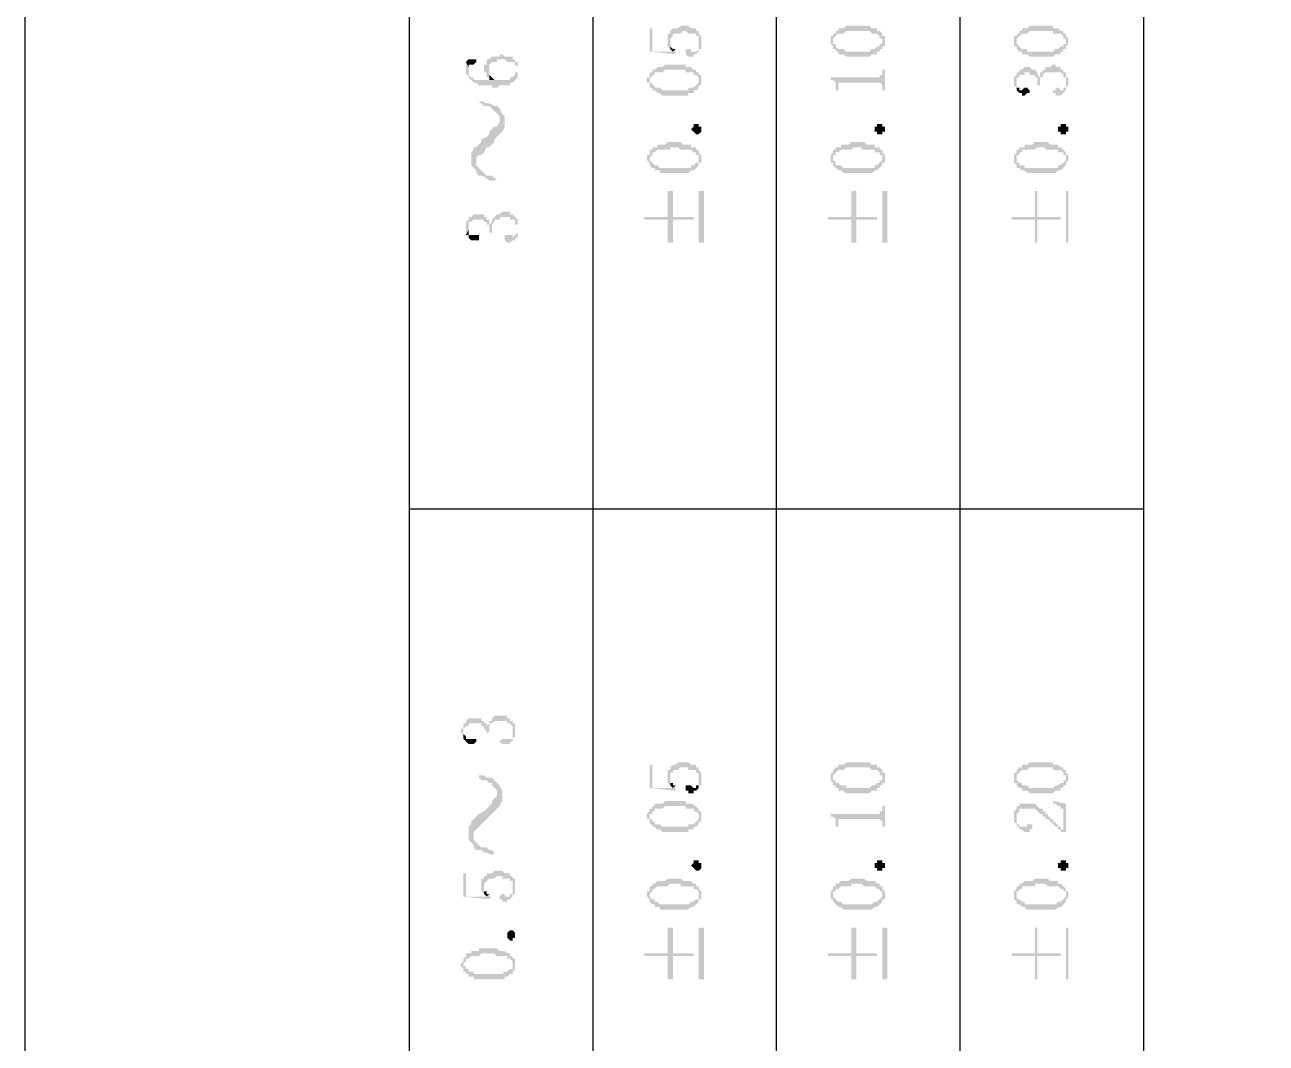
# Model space of a CAD drawing. Header units: millimetres. Extents: x 7018 to 13530, y 4187 to 5692.
# Drawn here: x 9367.76 to 9389.43, y 4995.21 to 5013 of the extents above; entities that cross this region are included whole.
import ezdxf

# ---------------------------------------------------------------- set-up
doc = ezdxf.new("R2010")
doc.units = ezdxf.units.MM

msp = doc.modelspace()

# ---------------------------------------------------------------- hatches: boundary and pattern name
at = {"transparency": 33554559}
for points in [[(9378.667, 5012.937), (9378.667, 5012.53), (9379.118, 5012.485), (9379.118, 5012.53), (9379.118, 5012.576), (9379.073, 5012.53), (9378.712, 5012.53), (9378.712, 5012.937)], [(9378.983, 5012.756), (9378.983, 5012.666), (9378.983, 5012.621), (9378.983, 5012.621), (9379.028, 5012.576), (9379.028, 5012.711), (9379.028, 5012.756), (9379.028, 5012.756), (9379.073, 5012.801), (9379.073, 5012.846), (9379.208, 5012.846), (9379.253, 5012.892), (9379.298, 5012.892), (9379.344, 5012.846), (9379.479, 5012.846), (9379.479, 5012.801), (9379.524, 5012.801), (9379.524, 5012.756), (9379.524, 5012.711), (9379.524, 5012.576), (9379.569, 5012.576), (9379.569, 5012.621), (9379.569, 5012.711), (9379.569, 5012.756), (9379.569, 5012.801), (9379.524, 5012.846), (9379.524, 5012.892), (9379.479, 5012.892), (9379.479, 5012.937), (9379.389, 5012.937), (9379.344, 5012.982), (9379.208, 5012.982), (9379.163, 5012.937), (9379.073, 5012.937), (9379.028, 5012.892), (9379.028, 5012.846), (9378.983, 5012.846), (9378.983, 5012.801)], [(9381.826, 5012.711), (9381.826, 5012.666), (9381.826, 5012.666), (9381.871, 5012.621), (9381.871, 5012.576), (9381.871, 5012.711), (9381.871, 5012.756), (9381.871, 5012.756), (9381.916, 5012.801), (9381.916, 5012.801), (9381.961, 5012.846), (9382.052, 5012.846), (9382.097, 5012.892), (9382.503, 5012.892), (9382.548, 5012.846), (9382.638, 5012.846), (9382.683, 5012.801), (9382.683, 5012.756), (9382.729, 5012.756), (9382.729, 5012.711), (9382.729, 5012.846), (9382.729, 5012.846), (9382.683, 5012.892), (9382.638, 5012.892), (9382.638, 5012.937), (9382.548, 5012.937), (9382.503, 5012.982), (9382.097, 5012.982), (9382.052, 5012.937), (9381.961, 5012.937), (9381.961, 5012.892), (9381.916, 5012.892), (9381.916, 5012.846), (9381.871, 5012.846), (9381.871, 5012.801), (9381.826, 5012.801), (9381.826, 5012.756), (9381.826, 5012.756)], [(9381.871, 5012.576), (9381.916, 5012.576), (9381.916, 5012.53), (9381.961, 5012.53), (9381.961, 5012.485), (9382.052, 5012.485), (9382.097, 5012.44), (9382.503, 5012.44), (9382.548, 5012.485), (9382.638, 5012.485), (9382.638, 5012.53), (9382.683, 5012.53), (9382.683, 5012.576), (9382.729, 5012.576), (9382.729, 5012.621), (9382.774, 5012.621), (9382.774, 5012.666), (9382.774, 5012.711), (9382.774, 5012.756), (9382.774, 5012.801), (9382.729, 5012.801), (9382.729, 5012.846), (9382.729, 5012.711), (9382.729, 5012.666), (9382.683, 5012.666), (9382.683, 5012.621), (9382.638, 5012.621), (9382.593, 5012.576), (9382.548, 5012.576), (9382.503, 5012.53), (9382.097, 5012.53), (9382.052, 5012.576), (9381.961, 5012.576), (9381.916, 5012.621), (9381.916, 5012.666), (9381.871, 5012.666), (9381.871, 5012.711), (9381.871, 5012.711)], [(9385.03, 5012.711), (9385.03, 5012.666), (9385.03, 5012.621), (9385.075, 5012.621), (9385.075, 5012.576), (9385.075, 5012.711), (9385.075, 5012.756), (9385.075, 5012.756), (9385.121, 5012.801), (9385.121, 5012.801), (9385.166, 5012.846), (9385.256, 5012.846), (9385.301, 5012.892), (9385.707, 5012.892), (9385.707, 5012.846), (9385.843, 5012.846), (9385.888, 5012.801), (9385.888, 5012.756), (9385.933, 5012.756), (9385.933, 5012.711), (9385.933, 5012.846), (9385.888, 5012.846), (9385.888, 5012.892), (9385.843, 5012.892), (9385.798, 5012.937), (9385.707, 5012.937), (9385.707, 5012.982), (9385.301, 5012.982), (9385.256, 5012.937), (9385.166, 5012.937), (9385.166, 5012.892), (9385.121, 5012.892), (9385.121, 5012.846), (9385.075, 5012.846), (9385.075, 5012.801), (9385.03, 5012.801), (9385.03, 5012.756), (9385.03, 5012.756)], [(9385.075, 5012.576), (9385.075, 5012.576), (9385.121, 5012.53), (9385.166, 5012.53), (9385.166, 5012.485), (9385.256, 5012.485), (9385.301, 5012.44), (9385.707, 5012.44), (9385.752, 5012.485), (9385.843, 5012.485), (9385.843, 5012.53), (9385.888, 5012.53), (9385.888, 5012.576), (9385.933, 5012.576), (9385.933, 5012.621), (9385.933, 5012.621), (9385.978, 5012.666), (9385.978, 5012.711), (9385.978, 5012.756), (9385.978, 5012.756), (9385.933, 5012.801), (9385.933, 5012.846), (9385.933, 5012.711), (9385.933, 5012.666), (9385.888, 5012.666), (9385.888, 5012.621), (9385.843, 5012.621), (9385.798, 5012.576), (9385.752, 5012.576), (9385.707, 5012.53), (9385.256, 5012.53), (9385.256, 5012.576), (9385.166, 5012.576), (9385.121, 5012.621), (9385.121, 5012.621), (9385.075, 5012.666), (9385.075, 5012.711), (9385.075, 5012.711)], [(9379.028, 5012.576), (9379.028, 5012.576), (9379.073, 5012.53), (9379.073, 5012.53), (9379.118, 5012.576), (9379.073, 5012.576), (9379.028, 5012.621), (9379.028, 5012.666), (9379.028, 5012.711)], [(9379.298, 5012.53), (9379.298, 5012.485), (9379.298, 5012.485), (9379.344, 5012.44), (9379.434, 5012.44), (9379.434, 5012.485), (9379.479, 5012.485), (9379.524, 5012.53), (9379.524, 5012.711), (9379.524, 5012.621), (9379.524, 5012.576), (9379.524, 5012.576), (9379.479, 5012.53), (9379.389, 5012.53), (9379.389, 5012.576), (9379.298, 5012.576)], [(9375.462, 5012.35), (9375.507, 5012.26), (9375.507, 5012.305), (9375.598, 5012.305), (9375.643, 5012.35), (9375.643, 5012.395), (9375.507, 5012.395)], [(9375.462, 5012.26), (9375.462, 5012.215), (9375.462, 5012.169), (9375.462, 5012.124), (9375.507, 5012.124), (9375.507, 5012.079), (9375.507, 5012.079), (9375.553, 5012.034), (9375.553, 5012.034), (9375.598, 5011.989), (9375.643, 5011.989), (9375.688, 5011.944), (9375.914, 5011.944), (9375.914, 5011.899), (9376.004, 5011.899), (9376.049, 5011.944), (9376.229, 5011.944), (9376.229, 5011.989), (9376.275, 5011.989), (9376.32, 5012.034), (9376.32, 5012.034), (9376.365, 5012.079), (9376.365, 5012.215), (9376.365, 5012.169), (9376.32, 5012.169), (9376.32, 5012.124), (9376.32, 5012.124), (9376.275, 5012.079), (9376.229, 5012.079), (9376.229, 5012.034), (9375.598, 5012.034), (9375.598, 5012.079), (9375.553, 5012.079), (9375.507, 5012.124), (9375.507, 5012.169), (9375.507, 5012.26), (9375.462, 5012.35)], [(9375.778, 5012.215), (9375.778, 5012.169), (9375.823, 5012.169), (9375.823, 5012.124), (9375.823, 5012.079), (9375.868, 5012.079), (9375.868, 5012.26), (9375.868, 5012.305), (9375.868, 5012.305), (9375.914, 5012.35), (9376.004, 5012.35), (9376.004, 5012.395), (9376.139, 5012.395), (9376.184, 5012.35), (9376.32, 5012.35), (9376.32, 5012.305), (9376.32, 5012.305), (9376.365, 5012.26), (9376.365, 5012.079), (9376.365, 5012.124), (9376.365, 5012.169), (9376.365, 5012.215), (9376.365, 5012.26), (9376.365, 5012.305), (9376.365, 5012.35), (9376.32, 5012.35), (9376.32, 5012.395), (9376.275, 5012.395), (9376.275, 5012.44), (9376.139, 5012.44), (9376.094, 5012.485), (9376.049, 5012.485), (9376.049, 5012.44), (9375.914, 5012.44), (9375.868, 5012.395), (9375.823, 5012.395), (9375.823, 5012.35), (9375.823, 5012.305), (9375.778, 5012.305), (9375.778, 5012.26)], [(9375.868, 5012.079), (9375.868, 5012.034), (9375.959, 5012.034), (9375.914, 5012.079), (9375.914, 5012.079), (9375.868, 5012.124), (9375.868, 5012.215), (9375.868, 5012.215)], [(9378.621, 5012.034), (9378.621, 5011.989), (9378.667, 5011.989), (9378.667, 5011.944), (9378.667, 5011.899), (9378.667, 5012.034), (9378.667, 5012.079), (9378.712, 5012.079), (9378.712, 5012.124), (9378.757, 5012.124), (9378.757, 5012.169), (9378.892, 5012.169), (9378.937, 5012.215), (9379.298, 5012.215), (9379.298, 5012.169), (9379.434, 5012.169), (9379.434, 5012.124), (9379.479, 5012.124), (9379.524, 5012.079), (9379.524, 5012.034), (9379.524, 5012.169), (9379.479, 5012.169), (9379.479, 5012.215), (9379.434, 5012.215), (9379.389, 5012.26), (9379.298, 5012.26), (9379.298, 5012.305), (9378.937, 5012.305), (9378.892, 5012.26), (9378.802, 5012.26), (9378.757, 5012.215), (9378.712, 5012.215), (9378.712, 5012.169), (9378.667, 5012.169), (9378.667, 5012.124), (9378.667, 5012.079), (9378.621, 5012.079)], [(9378.667, 5011.899), (9378.712, 5011.899), (9378.712, 5011.853), (9378.757, 5011.853), (9378.802, 5011.808), (9378.847, 5011.808), (9378.892, 5011.763), (9379.344, 5011.763), (9379.344, 5011.808), (9379.434, 5011.808), (9379.434, 5011.853), (9379.479, 5011.853), (9379.524, 5011.899), (9379.524, 5011.944), (9379.569, 5011.944), (9379.569, 5011.989), (9379.569, 5012.034), (9379.569, 5012.079), (9379.569, 5012.124), (9379.524, 5012.124), (9379.524, 5012.169), (9379.524, 5011.989), (9379.524, 5011.989), (9379.479, 5011.944), (9379.479, 5011.944), (9379.434, 5011.899), (9379.344, 5011.899), (9379.344, 5011.853), (9378.892, 5011.853), (9378.847, 5011.899), (9378.757, 5011.899), (9378.757, 5011.944), (9378.712, 5011.944), (9378.712, 5011.989), (9378.667, 5011.989), (9378.667, 5012.034)], [(9381.826, 5012.079), (9381.826, 5012.034), (9381.871, 5012.034), (9381.916, 5011.989), (9381.916, 5011.899), (9381.916, 5011.853), (9381.961, 5011.853), (9381.961, 5011.944), (9381.961, 5011.989), (9382.683, 5011.989), (9382.729, 5011.944), (9382.729, 5011.853), (9382.774, 5011.853), (9382.774, 5012.215), (9382.729, 5012.215), (9382.729, 5012.169), (9382.729, 5012.124), (9382.683, 5012.124), (9382.683, 5012.079), (9382.638, 5012.079)], [(9385.03, 5012.034), (9385.03, 5011.989), (9385.03, 5011.944), (9385.03, 5011.944), (9385.075, 5011.899), (9385.075, 5011.989), (9385.075, 5012.034), (9385.075, 5012.079), (9385.121, 5012.079), (9385.121, 5012.124), (9385.211, 5012.124), (9385.211, 5012.169), (9385.301, 5012.169), (9385.301, 5012.124), (9385.391, 5012.124), (9385.391, 5012.079), (9385.436, 5012.079), (9385.436, 5011.989), (9385.436, 5011.944), (9385.482, 5011.944), (9385.482, 5011.989), (9385.482, 5012.079), (9385.527, 5012.079), (9385.527, 5012.124), (9385.527, 5012.124), (9385.572, 5012.169), (9385.843, 5012.169), (9385.888, 5012.124), (9385.888, 5012.079), (9385.933, 5012.079), (9385.933, 5012.034), (9385.933, 5011.989), (9385.933, 5012.169), (9385.888, 5012.169), (9385.888, 5012.215), (9385.843, 5012.215), (9385.843, 5012.26), (9385.752, 5012.26), (9385.752, 5012.305), (9385.707, 5012.305), (9385.662, 5012.26), (9385.572, 5012.26), (9385.572, 5012.215), (9385.527, 5012.215), (9385.527, 5012.169), (9385.482, 5012.169), (9385.482, 5012.124), (9385.482, 5012.079), (9385.436, 5012.124), (9385.436, 5012.169), (9385.436, 5012.169), (9385.391, 5012.215), (9385.346, 5012.215), (9385.301, 5012.26), (9385.211, 5012.26), (9385.166, 5012.215), (9385.121, 5012.215), (9385.121, 5012.169), (9385.075, 5012.169), (9385.075, 5012.124), (9385.075, 5012.124), (9385.03, 5012.079)], [(9385.707, 5011.808), (9385.752, 5011.808), (9385.752, 5011.763), (9385.843, 5011.763), (9385.888, 5011.808), (9385.888, 5011.808), (9385.933, 5011.853), (9385.933, 5011.899), (9385.933, 5011.899), (9385.978, 5011.944), (9385.978, 5011.989), (9385.978, 5012.034), (9385.978, 5012.079), (9385.933, 5012.079), (9385.933, 5012.169), (9385.933, 5011.989), (9385.933, 5011.944), (9385.933, 5011.899), (9385.888, 5011.899), (9385.888, 5011.853), (9385.843, 5011.853), (9385.798, 5011.899), (9385.752, 5011.899), (9385.752, 5011.853), (9385.707, 5011.853)], [(9385.075, 5011.899), (9385.075, 5011.853), (9385.075, 5011.853), (9385.121, 5011.808), (9385.166, 5011.808), (9385.166, 5011.763), (9385.211, 5011.763), (9385.256, 5011.808), (9385.301, 5011.808), (9385.301, 5011.853), (9385.301, 5011.853), (9385.256, 5011.899), (9385.211, 5011.899), (9385.166, 5011.853), (9385.121, 5011.853), (9385.121, 5011.899), (9385.075, 5011.899), (9385.075, 5011.989), (9385.075, 5011.989)], [(9375.688, 5011.628), (9375.733, 5011.628), (9375.778, 5011.583), (9375.868, 5011.583), (9375.914, 5011.538), (9375.959, 5011.492), (9375.959, 5011.492), (9376.004, 5011.447), (9376.049, 5011.402), (9376.049, 5011.086), (9376.049, 5011.086), (9376.094, 5011.131), (9376.139, 5011.222), (9376.139, 5011.402), (9376.094, 5011.447), (9376.049, 5011.538), (9376.049, 5011.538), (9376.004, 5011.583), (9375.959, 5011.583), (9375.868, 5011.628), (9375.823, 5011.628), (9375.733, 5011.673)], [(9375.553, 5010.635), (9375.553, 5010.545), (9375.598, 5010.499), (9375.643, 5010.454), (9375.643, 5010.68), (9375.688, 5010.725), (9375.733, 5010.725), (9375.778, 5010.77), (9375.823, 5010.861), (9375.868, 5010.861), (9375.914, 5010.906), (9375.959, 5010.951), (9375.959, 5010.996), (9376.004, 5011.041), (9376.049, 5011.086), (9376.049, 5011.357), (9376.049, 5011.312), (9376.004, 5011.222), (9375.959, 5011.222), (9375.914, 5011.176), (9375.868, 5011.131), (9375.868, 5011.086), (9375.823, 5011.041), (9375.733, 5010.996), (9375.733, 5010.951), (9375.688, 5010.906), (9375.643, 5010.861), (9375.598, 5010.861), (9375.598, 5010.815), (9375.553, 5010.77), (9375.553, 5010.68)], [(9379.569, 5011.176), (9379.569, 5011.131), (9379.569, 5011.131), (9379.524, 5011.086), (9379.479, 5011.086), (9379.434, 5011.131), (9379.434, 5011.131), (9379.389, 5011.176), (9379.389, 5011.176), (9379.434, 5011.222), (9379.434, 5011.267), (9379.524, 5011.267), (9379.524, 5011.222), (9379.569, 5011.222), (9379.569, 5011.176)], [(9382.774, 5011.176), (9382.774, 5011.131), (9382.729, 5011.131), (9382.729, 5011.086), (9382.638, 5011.086), (9382.638, 5011.131), (9382.593, 5011.131), (9382.593, 5011.176), (9382.593, 5011.222), (9382.638, 5011.222), (9382.638, 5011.267), (9382.729, 5011.267), (9382.729, 5011.222), (9382.774, 5011.222), (9382.774, 5011.176)], [(9385.978, 5011.176), (9385.978, 5011.131), (9385.933, 5011.131), (9385.933, 5011.086), (9385.843, 5011.086), (9385.843, 5011.131), (9385.798, 5011.131), (9385.798, 5011.176), (9385.798, 5011.222), (9385.843, 5011.222), (9385.843, 5011.267), (9385.933, 5011.267), (9385.933, 5011.222), (9385.978, 5011.222), (9385.978, 5011.176)], [(9378.621, 5010.68), (9378.621, 5010.635), (9378.621, 5010.635), (9378.667, 5010.59), (9378.667, 5010.545), (9378.667, 5010.68), (9378.667, 5010.68), (9378.712, 5010.725), (9378.712, 5010.77), (9378.757, 5010.77), (9378.802, 5010.815), (9379.028, 5010.815), (9379.028, 5010.861), (9379.163, 5010.861), (9379.208, 5010.815), (9379.389, 5010.815), (9379.434, 5010.77), (9379.479, 5010.77), (9379.479, 5010.725), (9379.524, 5010.725), (9379.524, 5010.68), (9379.524, 5010.815), (9379.479, 5010.815), (9379.479, 5010.861), (9379.389, 5010.861), (9379.389, 5010.906), (9379.253, 5010.906), (9379.208, 5010.951), (9378.983, 5010.951), (9378.937, 5010.906), (9378.802, 5010.906), (9378.802, 5010.861), (9378.712, 5010.861), (9378.712, 5010.815), (9378.667, 5010.815), (9378.667, 5010.77), (9378.667, 5010.725), (9378.621, 5010.725)], [(9381.826, 5010.68), (9381.826, 5010.635), (9381.826, 5010.59), (9381.871, 5010.59), (9381.871, 5010.545), (9381.871, 5010.68), (9381.871, 5010.725), (9381.916, 5010.725), (9381.916, 5010.77), (9381.961, 5010.77), (9382.006, 5010.815), (9382.187, 5010.815), (9382.232, 5010.861), (9382.367, 5010.861), (9382.367, 5010.815), (9382.593, 5010.815), (9382.593, 5010.77), (9382.683, 5010.77), (9382.683, 5010.725), (9382.729, 5010.725), (9382.729, 5010.68), (9382.729, 5010.815), (9382.683, 5010.815), (9382.683, 5010.861), (9382.593, 5010.861), (9382.593, 5010.906), (9382.458, 5010.906), (9382.413, 5010.951), (9382.187, 5010.951), (9382.142, 5010.906), (9382.006, 5010.906), (9382.006, 5010.861), (9381.916, 5010.861), (9381.916, 5010.815), (9381.871, 5010.815), (9381.871, 5010.77), (9381.871, 5010.77), (9381.826, 5010.725)], [(9385.03, 5010.68), (9385.03, 5010.635), (9385.03, 5010.59), (9385.03, 5010.59), (9385.075, 5010.545), (9385.075, 5010.68), (9385.075, 5010.725), (9385.121, 5010.725), (9385.121, 5010.77), (9385.166, 5010.77), (9385.166, 5010.815), (9385.391, 5010.815), (9385.436, 5010.861), (9385.572, 5010.861), (9385.572, 5010.815), (9385.798, 5010.815), (9385.798, 5010.77), (9385.888, 5010.77), (9385.888, 5010.725), (9385.933, 5010.725), (9385.933, 5010.68), (9385.933, 5010.77), (9385.888, 5010.815), (9385.888, 5010.815), (9385.843, 5010.861), (9385.798, 5010.861), (9385.798, 5010.906), (9385.662, 5010.906), (9385.617, 5010.951), (9385.391, 5010.951), (9385.346, 5010.906), (9385.211, 5010.906), (9385.211, 5010.861), (9385.121, 5010.861), (9385.121, 5010.815), (9385.075, 5010.815), (9385.075, 5010.77), (9385.075, 5010.77), (9385.03, 5010.725)], [(9378.667, 5010.545), (9378.712, 5010.499), (9378.757, 5010.499), (9378.757, 5010.454), (9378.847, 5010.454), (9378.847, 5010.409), (9379.344, 5010.409), (9379.389, 5010.454), (9379.434, 5010.454), (9379.479, 5010.499), (9379.479, 5010.499), (9379.524, 5010.545), (9379.524, 5010.59), (9379.569, 5010.59), (9379.569, 5010.635), (9379.569, 5010.68), (9379.569, 5010.725), (9379.569, 5010.725), (9379.524, 5010.77), (9379.524, 5010.635), (9379.524, 5010.59), (9379.479, 5010.59), (9379.434, 5010.545), (9379.389, 5010.545), (9379.389, 5010.499), (9378.847, 5010.499), (9378.802, 5010.545), (9378.757, 5010.545), (9378.712, 5010.59), (9378.712, 5010.59), (9378.667, 5010.635), (9378.667, 5010.68)], [(9381.871, 5010.545), (9381.916, 5010.499), (9381.916, 5010.499), (9381.961, 5010.454), (9382.006, 5010.454), (9382.052, 5010.409), (9382.548, 5010.409), (9382.593, 5010.454), (9382.638, 5010.454), (9382.683, 5010.499), (9382.683, 5010.499), (9382.729, 5010.545), (9382.729, 5010.59), (9382.774, 5010.59), (9382.774, 5010.635), (9382.774, 5010.68), (9382.774, 5010.725), (9382.774, 5010.725), (9382.729, 5010.77), (9382.729, 5010.635), (9382.729, 5010.635), (9382.683, 5010.59), (9382.683, 5010.59), (9382.638, 5010.545), (9382.593, 5010.545), (9382.593, 5010.499), (9382.052, 5010.499), (9382.006, 5010.545), (9381.916, 5010.545), (9381.916, 5010.59), (9381.916, 5010.59), (9381.871, 5010.635), (9381.871, 5010.68)], [(9385.075, 5010.545), (9385.075, 5010.499), (9385.121, 5010.499), (9385.166, 5010.454), (9385.211, 5010.454), (9385.256, 5010.409), (9385.752, 5010.409), (9385.798, 5010.454), (9385.843, 5010.454), (9385.888, 5010.499), (9385.888, 5010.499), (9385.933, 5010.545), (9385.933, 5010.59), (9385.933, 5010.59), (9385.978, 5010.635), (9385.978, 5010.68), (9385.978, 5010.725), (9385.933, 5010.725), (9385.933, 5010.77), (9385.933, 5010.635), (9385.933, 5010.635), (9385.888, 5010.59), (9385.888, 5010.59), (9385.843, 5010.545), (9385.798, 5010.545), (9385.798, 5010.499), (9385.211, 5010.499), (9385.211, 5010.545), (9385.121, 5010.545), (9385.121, 5010.59), (9385.075, 5010.59), (9385.075, 5010.635), (9385.075, 5010.68)], [(9375.643, 5010.454), (9375.643, 5010.409), (9375.688, 5010.364), (9375.733, 5010.364), (9375.823, 5010.319), (9375.868, 5010.274), (9375.959, 5010.274), (9376.004, 5010.319), (9375.959, 5010.319), (9375.914, 5010.364), (9375.823, 5010.364), (9375.778, 5010.409), (9375.733, 5010.454), (9375.733, 5010.454), (9375.688, 5010.499), (9375.643, 5010.545), (9375.643, 5010.59)], [(9378.576, 5009.642), (9378.576, 5009.597), (9378.983, 5009.597), (9378.983, 5009.191), (9379.073, 5009.191), (9379.073, 5009.597), (9379.434, 5009.597), (9379.434, 5009.642), (9379.073, 5009.642), (9379.073, 5010.093), (9378.983, 5010.093), (9378.983, 5009.642)], [(9379.614, 5009.191), (9379.614, 5010.093), (9379.524, 5010.093), (9379.524, 5009.191)], [(9381.781, 5009.642), (9381.781, 5009.597), (9382.187, 5009.597), (9382.187, 5009.191), (9382.277, 5009.191), (9382.277, 5009.597), (9382.638, 5009.597), (9382.638, 5009.642), (9382.277, 5009.642), (9382.277, 5010.093), (9382.187, 5010.093), (9382.187, 5009.642)], [(9382.819, 5009.191), (9382.819, 5010.093), (9382.729, 5010.093), (9382.729, 5009.191)], [(9384.985, 5009.642), (9384.985, 5009.597), (9385.391, 5009.597), (9385.391, 5009.191), (9385.436, 5009.191), (9385.436, 5009.597), (9385.843, 5009.597), (9385.843, 5009.642), (9385.436, 5009.642), (9385.436, 5010.093), (9385.391, 5010.093), (9385.391, 5009.642)], [(9385.978, 5009.191), (9385.978, 5010.093), (9385.933, 5010.093), (9385.933, 5009.191)], [(9375.462, 5009.461), (9375.462, 5009.371), (9375.462, 5009.326), (9375.507, 5009.416), (9375.507, 5009.461), (9375.507, 5009.507), (9375.507, 5009.552), (9375.553, 5009.552), (9375.598, 5009.597), (9375.778, 5009.597), (9375.778, 5009.552), (9375.823, 5009.552), (9375.823, 5009.507), (9375.868, 5009.507), (9375.868, 5009.461), (9375.868, 5009.371), (9375.914, 5009.371), (9375.914, 5009.461), (9375.914, 5009.507), (9375.914, 5009.507), (9375.959, 5009.552), (9375.959, 5009.597), (9376.049, 5009.597), (9376.049, 5009.642), (9376.229, 5009.642), (9376.229, 5009.597), (9376.32, 5009.597), (9376.32, 5009.552), (9376.32, 5009.507), (9376.365, 5009.507), (9376.365, 5009.416), (9376.365, 5009.597), (9376.365, 5009.597), (9376.32, 5009.642), (9376.32, 5009.642), (9376.275, 5009.687), (9376.229, 5009.687), (9376.229, 5009.732), (9376.094, 5009.732), (9376.049, 5009.687), (9376.004, 5009.687), (9375.959, 5009.642), (9375.959, 5009.642), (9375.914, 5009.597), (9375.914, 5009.552), (9375.868, 5009.507), (9375.868, 5009.552), (9375.868, 5009.597), (9375.823, 5009.597), (9375.823, 5009.642), (9375.778, 5009.642), (9375.778, 5009.687), (9375.598, 5009.687), (9375.553, 5009.642), (9375.507, 5009.642), (9375.507, 5009.597), (9375.507, 5009.597), (9375.462, 5009.552)], [(9376.139, 5009.281), (9376.139, 5009.236), (9376.139, 5009.236), (9376.184, 5009.191), (9376.229, 5009.191), (9376.275, 5009.236), (9376.32, 5009.236), (9376.32, 5009.281), (9376.365, 5009.281), (9376.365, 5009.326), (9376.365, 5009.371), (9376.365, 5009.461), (9376.365, 5009.507), (9376.365, 5009.552), (9376.365, 5009.597), (9376.365, 5009.416), (9376.365, 5009.371), (9376.32, 5009.326), (9376.32, 5009.326), (9376.275, 5009.281), (9376.275, 5009.326), (9376.139, 5009.326)], [(9375.462, 5009.326), (9375.507, 5009.326), (9375.507, 5009.281), (9375.507, 5009.281), (9375.553, 5009.236), (9375.688, 5009.236), (9375.688, 5009.281), (9375.688, 5009.326), (9375.507, 5009.326), (9375.507, 5009.371), (9375.507, 5009.416), (9375.507, 5009.416)], [(9375.372, 5000.661), (9375.372, 5000.616), (9375.417, 5000.616), (9375.417, 5000.57), (9375.417, 5000.661), (9375.417, 5000.706), (9375.462, 5000.751), (9375.507, 5000.751), (9375.507, 5000.796), (9375.733, 5000.796), (9375.733, 5000.751), (9375.778, 5000.751), (9375.778, 5000.706), (9375.778, 5000.706), (9375.823, 5000.661), (9375.823, 5000.616), (9375.823, 5000.616), (9375.868, 5000.661), (9375.868, 5000.706), (9375.868, 5000.751), (9375.868, 5000.796), (9375.914, 5000.796), (9375.959, 5000.841), (9376.184, 5000.841), (9376.184, 5000.796), (9376.229, 5000.796), (9376.275, 5000.751), (9376.275, 5000.661), (9376.275, 5000.841), (9376.229, 5000.841), (9376.229, 5000.886), (9376.184, 5000.886), (9376.184, 5000.931), (9375.959, 5000.931), (9375.914, 5000.886), (9375.914, 5000.841), (9375.868, 5000.841), (9375.868, 5000.796), (9375.868, 5000.796), (9375.823, 5000.751), (9375.823, 5000.796), (9375.778, 5000.796), (9375.778, 5000.841), (9375.733, 5000.841), (9375.733, 5000.886), (9375.507, 5000.886), (9375.462, 5000.841), (9375.462, 5000.796), (9375.417, 5000.796), (9375.417, 5000.751), (9375.417, 5000.706), (9375.372, 5000.706)], [(9375.417, 5000.57), (9375.417, 5000.525), (9375.417, 5000.525), (9375.462, 5000.48), (9375.462, 5000.48), (9375.507, 5000.435), (9375.598, 5000.435), (9375.643, 5000.48), (9375.643, 5000.525), (9375.462, 5000.525), (9375.462, 5000.57), (9375.462, 5000.57), (9375.417, 5000.616), (9375.417, 5000.661)], [(9376.049, 5000.48), (9376.049, 5000.48), (9376.094, 5000.435), (9376.229, 5000.435), (9376.229, 5000.48), (9376.275, 5000.48), (9376.275, 5000.525), (9376.32, 5000.57), (9376.32, 5000.616), (9376.32, 5000.661), (9376.32, 5000.751), (9376.32, 5000.796), (9376.275, 5000.796), (9376.275, 5000.616), (9376.275, 5000.57), (9376.275, 5000.525), (9376.094, 5000.525)], [(9378.667, 5000.074), (9378.667, 4999.668), (9379.118, 4999.623), (9379.118, 4999.668), (9379.118, 4999.713), (9379.073, 4999.668), (9378.712, 4999.668), (9378.712, 5000.074)], [(9378.983, 4999.893), (9378.983, 4999.803), (9378.983, 4999.758), (9378.983, 4999.758), (9379.028, 4999.713), (9379.028, 4999.848), (9379.028, 4999.939), (9379.073, 4999.939), (9379.073, 4999.984), (9379.163, 4999.984), (9379.208, 5000.029), (9379.344, 5000.029), (9379.344, 4999.984), (9379.479, 4999.984), (9379.479, 4999.939), (9379.524, 4999.939), (9379.524, 4999.893), (9379.524, 4999.848), (9379.524, 4999.713), (9379.569, 4999.713), (9379.569, 4999.758), (9379.569, 4999.848), (9379.569, 4999.893), (9379.569, 4999.939), (9379.524, 4999.984), (9379.524, 5000.029), (9379.479, 5000.029), (9379.479, 5000.074), (9379.389, 5000.074), (9379.344, 5000.119), (9379.163, 5000.119), (9379.118, 5000.074), (9379.073, 5000.074), (9379.028, 5000.029), (9379.028, 4999.984), (9378.983, 4999.984), (9378.983, 4999.939)], [(9381.826, 4999.848), (9381.826, 4999.803), (9381.826, 4999.803), (9381.871, 4999.758), (9381.871, 4999.713), (9381.871, 4999.848), (9381.871, 4999.893), (9381.871, 4999.893), (9381.916, 4999.939), (9381.916, 4999.939), (9381.961, 4999.984), (9382.052, 4999.984), (9382.097, 5000.029), (9382.503, 5000.029), (9382.548, 4999.984), (9382.638, 4999.984), (9382.683, 4999.939), (9382.683, 4999.893), (9382.729, 4999.893), (9382.729, 4999.848), (9382.729, 4999.984), (9382.729, 4999.984), (9382.683, 5000.029), (9382.638, 5000.029), (9382.638, 5000.074), (9382.548, 5000.074), (9382.503, 5000.119), (9382.097, 5000.119), (9382.052, 5000.074), (9381.961, 5000.074), (9381.961, 5000.029), (9381.916, 5000.029), (9381.871, 4999.984), (9381.871, 4999.939), (9381.826, 4999.939), (9381.826, 4999.893), (9381.826, 4999.893)], [(9385.03, 4999.848), (9385.03, 4999.803), (9385.03, 4999.758), (9385.075, 4999.758), (9385.075, 4999.713), (9385.075, 4999.848), (9385.075, 4999.893), (9385.075, 4999.893), (9385.121, 4999.939), (9385.121, 4999.939), (9385.166, 4999.984), (9385.256, 4999.984), (9385.301, 5000.029), (9385.707, 5000.029), (9385.707, 4999.984), (9385.843, 4999.984), (9385.888, 4999.939), (9385.888, 4999.893), (9385.933, 4999.893), (9385.933, 4999.848), (9385.933, 4999.984), (9385.888, 4999.984), (9385.888, 5000.029), (9385.843, 5000.029), (9385.798, 5000.074), (9385.707, 5000.074), (9385.707, 5000.119), (9385.301, 5000.119), (9385.256, 5000.074), (9385.166, 5000.074), (9385.166, 5000.029), (9385.121, 5000.029), (9385.075, 4999.984), (9385.075, 4999.939), (9385.03, 4999.939), (9385.03, 4999.893), (9385.03, 4999.893)], [(9375.688, 4999.848), (9375.688, 4999.848), (9375.733, 4999.803), (9375.823, 4999.803), (9375.868, 4999.758), (9375.914, 4999.758), (9375.914, 4999.713), (9375.959, 4999.668), (9376.004, 4999.623), (9376.004, 4999.307), (9376.004, 4999.307), (9376.049, 4999.352), (9376.094, 4999.442), (9376.094, 4999.623), (9376.049, 4999.713), (9376.004, 4999.758), (9376.004, 4999.758), (9375.959, 4999.803), (9375.914, 4999.848), (9375.823, 4999.848), (9375.778, 4999.893), (9375.688, 4999.893)], [(9379.028, 4999.713), (9379.028, 4999.713), (9379.073, 4999.668), (9379.073, 4999.668), (9379.118, 4999.713), (9379.073, 4999.713), (9379.073, 4999.758), (9379.028, 4999.758), (9379.028, 4999.803), (9379.028, 4999.848)], [(9379.298, 4999.668), (9379.298, 4999.623), (9379.344, 4999.623), (9379.344, 4999.578), (9379.434, 4999.578), (9379.434, 4999.623), (9379.479, 4999.623), (9379.524, 4999.668), (9379.524, 4999.848), (9379.524, 4999.758), (9379.524, 4999.713), (9379.479, 4999.713), (9379.479, 4999.668), (9379.434, 4999.668), (9379.389, 4999.713), (9379.298, 4999.713)], [(9381.871, 4999.713), (9381.916, 4999.713), (9381.916, 4999.668), (9381.961, 4999.668), (9381.961, 4999.623), (9382.052, 4999.623), (9382.097, 4999.578), (9382.503, 4999.578), (9382.548, 4999.623), (9382.638, 4999.623), (9382.638, 4999.668), (9382.683, 4999.668), (9382.683, 4999.713), (9382.729, 4999.713), (9382.729, 4999.758), (9382.774, 4999.758), (9382.774, 4999.803), (9382.774, 4999.848), (9382.774, 4999.893), (9382.774, 4999.939), (9382.729, 4999.939), (9382.729, 4999.984), (9382.729, 4999.848), (9382.729, 4999.803), (9382.683, 4999.803), (9382.683, 4999.758), (9382.638, 4999.758), (9382.593, 4999.713), (9382.548, 4999.713), (9382.503, 4999.668), (9382.097, 4999.668), (9382.097, 4999.713), (9382.006, 4999.713), (9381.961, 4999.758), (9381.916, 4999.758), (9381.916, 4999.803), (9381.871, 4999.803), (9381.871, 4999.848), (9381.871, 4999.848)], [(9385.075, 4999.713), (9385.075, 4999.713), (9385.121, 4999.668), (9385.166, 4999.668), (9385.166, 4999.623), (9385.256, 4999.623), (9385.301, 4999.578), (9385.707, 4999.578), (9385.752, 4999.623), (9385.843, 4999.623), (9385.843, 4999.668), (9385.888, 4999.668), (9385.888, 4999.713), (9385.933, 4999.713), (9385.933, 4999.758), (9385.933, 4999.758), (9385.978, 4999.803), (9385.978, 4999.848), (9385.978, 4999.893), (9385.978, 4999.893), (9385.933, 4999.939), (9385.933, 4999.984), (9385.933, 4999.848), (9385.933, 4999.803), (9385.888, 4999.803), (9385.888, 4999.758), (9385.843, 4999.758), (9385.798, 4999.713), (9385.752, 4999.713), (9385.707, 4999.668), (9385.301, 4999.668), (9385.256, 4999.713), (9385.166, 4999.713), (9385.166, 4999.758), (9385.121, 4999.758), (9385.075, 4999.803), (9385.075, 4999.848), (9385.075, 4999.848)], [(9375.507, 4998.855), (9375.507, 4998.765), (9375.553, 4998.72), (9375.598, 4998.675), (9375.598, 4998.901), (9375.643, 4998.946), (9375.688, 4998.991), (9375.733, 4999.036), (9375.778, 4999.081), (9375.823, 4999.126), (9375.868, 4999.171), (9375.914, 4999.216), (9375.914, 4999.216), (9375.959, 4999.262), (9376.004, 4999.307), (9376.004, 4999.578), (9376.004, 4999.532), (9375.959, 4999.487), (9375.914, 4999.442), (9375.914, 4999.397), (9375.868, 4999.352), (9375.823, 4999.307), (9375.778, 4999.262), (9375.688, 4999.216), (9375.688, 4999.216), (9375.643, 4999.171), (9375.598, 4999.126), (9375.553, 4999.081), (9375.553, 4999.036), (9375.507, 4998.991), (9375.507, 4998.946)], [(9378.621, 4999.171), (9378.621, 4999.126), (9378.667, 4999.126), (9378.667, 4999.081), (9378.667, 4999.036), (9378.667, 4999.171), (9378.667, 4999.216), (9378.712, 4999.216), (9378.712, 4999.262), (9378.757, 4999.262), (9378.757, 4999.307), (9378.892, 4999.307), (9378.937, 4999.352), (9379.298, 4999.352), (9379.298, 4999.307), (9379.434, 4999.307), (9379.434, 4999.262), (9379.479, 4999.262), (9379.524, 4999.216), (9379.524, 4999.171), (9379.524, 4999.307), (9379.524, 4999.307), (9379.479, 4999.352), (9379.434, 4999.352), (9379.434, 4999.397), (9379.298, 4999.397), (9379.298, 4999.442), (9378.937, 4999.442), (9378.892, 4999.397), (9378.757, 4999.397), (9378.757, 4999.352), (9378.712, 4999.352), (9378.712, 4999.307), (9378.667, 4999.307), (9378.667, 4999.262), (9378.667, 4999.262), (9378.621, 4999.216)], [(9381.826, 4999.216), (9381.826, 4999.171), (9381.871, 4999.171), (9381.916, 4999.126), (9381.916, 4999.081), (9381.916, 4998.991), (9381.961, 4998.991), (9381.961, 4999.081), (9381.961, 4999.126), (9382.683, 4999.126), (9382.729, 4999.081), (9382.729, 4998.991), (9382.774, 4998.991), (9382.774, 4999.352), (9382.729, 4999.352), (9382.729, 4999.307), (9382.729, 4999.262), (9382.683, 4999.262), (9382.683, 4999.216), (9382.638, 4999.216)], [(9385.03, 4999.171), (9385.03, 4999.126), (9385.03, 4999.081), (9385.03, 4999.081), (9385.075, 4999.036), (9385.075, 4999.171), (9385.075, 4999.216), (9385.075, 4999.216), (9385.121, 4999.262), (9385.121, 4999.307), (9385.391, 4999.307), (9385.436, 4999.262), (9385.436, 4999.262), (9385.482, 4999.216), (9385.527, 4999.216), (9385.527, 4999.171), (9385.572, 4999.171), (9385.572, 4999.126), (9385.617, 4999.126), (9385.662, 4999.081), (9385.662, 4999.081), (9385.707, 4999.036), (9385.707, 4999.036), (9385.752, 4998.991), (9385.798, 4998.991), (9385.798, 4998.946), (9385.843, 4998.946), (9385.843, 4998.901), (9385.888, 4998.901), (9385.888, 4998.946), (9385.843, 4998.946), (9385.843, 4998.991), (9385.798, 4998.991), (9385.798, 4999.036), (9385.752, 4999.036), (9385.752, 4999.081), (9385.707, 4999.081), (9385.707, 4999.126), (9385.662, 4999.126), (9385.662, 4999.171), (9385.617, 4999.171), (9385.617, 4999.216), (9385.572, 4999.216), (9385.572, 4999.262), (9385.527, 4999.262), (9385.527, 4999.307), (9385.482, 4999.307), (9385.436, 4999.352), (9385.436, 4999.352), (9385.391, 4999.397), (9385.121, 4999.397), (9385.121, 4999.352), (9385.075, 4999.352), (9385.075, 4999.307), (9385.075, 4999.307), (9385.03, 4999.262), (9385.03, 4999.216), (9385.03, 4999.216)], [(9385.707, 4999.442), (9385.707, 4999.397), (9385.752, 4999.397), (9385.798, 4999.352), (9385.843, 4999.352), (9385.843, 4999.307), (9385.888, 4999.307), (9385.888, 4998.901), (9385.933, 4998.901), (9385.933, 4999.397)], [(9378.667, 4999.036), (9378.712, 4999.036), (9378.712, 4998.991), (9378.757, 4998.991), (9378.802, 4998.946), (9378.847, 4998.946), (9378.892, 4998.901), (9379.344, 4998.901), (9379.344, 4998.946), (9379.434, 4998.946), (9379.434, 4998.991), (9379.479, 4998.991), (9379.524, 4999.036), (9379.524, 4999.081), (9379.569, 4999.081), (9379.569, 4999.126), (9379.569, 4999.171), (9379.569, 4999.216), (9379.569, 4999.262), (9379.524, 4999.262), (9379.524, 4999.307), (9379.524, 4999.171), (9379.524, 4999.126), (9379.524, 4999.126), (9379.479, 4999.081), (9379.479, 4999.081), (9379.434, 4999.036), (9379.344, 4999.036), (9379.344, 4998.991), (9378.892, 4998.991), (9378.847, 4999.036), (9378.757, 4999.036), (9378.757, 4999.081), (9378.712, 4999.081), (9378.712, 4999.126), (9378.667, 4999.126), (9378.667, 4999.171)], [(9385.075, 4999.036), (9385.075, 4998.991), (9385.121, 4998.991), (9385.121, 4998.946), (9385.166, 4998.946), (9385.211, 4998.901), (9385.301, 4998.901), (9385.301, 4998.946), (9385.346, 4998.946), (9385.346, 4998.991), (9385.346, 4999.036), (9385.256, 4999.036), (9385.256, 4998.991), (9385.121, 4998.991), (9385.121, 4999.036), (9385.075, 4999.036), (9385.075, 4999.081), (9385.075, 4999.126), (9385.075, 4999.126)], [(9375.598, 4998.675), (9375.598, 4998.63), (9375.643, 4998.585), (9375.733, 4998.585), (9375.778, 4998.539), (9375.823, 4998.539), (9375.914, 4998.494), (9375.959, 4998.539), (9375.914, 4998.585), (9375.868, 4998.585), (9375.823, 4998.63), (9375.733, 4998.63), (9375.688, 4998.675), (9375.688, 4998.675), (9375.643, 4998.72), (9375.598, 4998.765), (9375.598, 4998.81)], [(9379.569, 4998.314), (9379.569, 4998.269), (9379.569, 4998.269), (9379.524, 4998.224), (9379.479, 4998.224), (9379.434, 4998.269), (9379.434, 4998.269), (9379.389, 4998.314), (9379.389, 4998.314), (9379.434, 4998.359), (9379.434, 4998.404), (9379.524, 4998.404), (9379.524, 4998.359), (9379.569, 4998.359), (9379.569, 4998.314)], [(9382.774, 4998.314), (9382.774, 4998.269), (9382.729, 4998.269), (9382.729, 4998.224), (9382.638, 4998.224), (9382.638, 4998.269), (9382.593, 4998.269), (9382.593, 4998.314), (9382.593, 4998.359), (9382.638, 4998.359), (9382.638, 4998.404), (9382.729, 4998.404), (9382.729, 4998.359), (9382.774, 4998.359), (9382.774, 4998.314)], [(9385.978, 4998.314), (9385.978, 4998.269), (9385.933, 4998.269), (9385.933, 4998.224), (9385.843, 4998.224), (9385.843, 4998.269), (9385.798, 4998.269), (9385.798, 4998.314), (9385.798, 4998.359), (9385.843, 4998.359), (9385.843, 4998.404), (9385.933, 4998.404), (9385.933, 4998.359), (9385.978, 4998.359), (9385.978, 4998.314)], [(9375.417, 4998.178), (9375.417, 4997.772), (9375.868, 4997.727), (9375.914, 4997.772), (9375.868, 4997.772), (9375.868, 4997.817), (9375.823, 4997.772), (9375.462, 4997.772), (9375.462, 4998.178)], [(9375.733, 4997.998), (9375.733, 4997.908), (9375.733, 4997.862), (9375.733, 4997.862), (9375.778, 4997.817), (9375.778, 4997.953), (9375.778, 4997.998), (9375.778, 4997.998), (9375.823, 4998.043), (9375.823, 4998.043), (9375.868, 4998.088), (9375.959, 4998.088), (9376.004, 4998.133), (9376.094, 4998.133), (9376.094, 4998.088), (9376.229, 4998.088), (9376.229, 4998.043), (9376.275, 4998.043), (9376.275, 4997.998), (9376.275, 4997.953), (9376.275, 4997.817), (9376.32, 4997.817), (9376.32, 4997.862), (9376.32, 4997.953), (9376.32, 4997.998), (9376.32, 4998.088), (9376.275, 4998.088), (9376.275, 4998.133), (9376.229, 4998.133), (9376.229, 4998.178), (9376.139, 4998.178), (9376.094, 4998.224), (9375.959, 4998.224), (9375.914, 4998.178), (9375.823, 4998.178), (9375.823, 4998.133), (9375.778, 4998.133), (9375.778, 4998.088), (9375.733, 4998.088), (9375.733, 4998.043)], [(9378.621, 4997.817), (9378.621, 4997.772), (9378.621, 4997.772), (9378.667, 4997.727), (9378.667, 4997.682), (9378.667, 4997.817), (9378.667, 4997.817), (9378.712, 4997.862), (9378.712, 4997.908), (9378.757, 4997.908), (9378.802, 4997.953), (9378.983, 4997.953), (9379.028, 4997.998), (9379.208, 4997.998), (9379.208, 4997.953), (9379.434, 4997.953), (9379.434, 4997.908), (9379.479, 4997.908), (9379.524, 4997.862), (9379.524, 4997.817), (9379.524, 4997.953), (9379.479, 4997.953), (9379.479, 4997.998), (9379.434, 4997.998), (9379.389, 4998.043), (9379.253, 4998.043), (9379.208, 4998.088), (9378.983, 4998.088), (9378.937, 4998.043), (9378.802, 4998.043), (9378.757, 4997.998), (9378.712, 4997.998), (9378.712, 4997.953), (9378.667, 4997.953), (9378.667, 4997.908), (9378.667, 4997.862), (9378.621, 4997.862)], [(9381.826, 4997.817), (9381.826, 4997.772), (9381.826, 4997.727), (9381.871, 4997.727), (9381.871, 4997.682), (9381.871, 4997.817), (9381.871, 4997.862), (9381.916, 4997.862), (9381.916, 4997.908), (9381.961, 4997.908), (9382.006, 4997.953), (9382.187, 4997.953), (9382.187, 4997.998), (9382.367, 4997.998), (9382.413, 4997.953), (9382.593, 4997.953), (9382.638, 4997.908), (9382.683, 4997.908), (9382.683, 4997.862), (9382.729, 4997.862), (9382.729, 4997.817), (9382.729, 4997.953), (9382.683, 4997.953), (9382.683, 4997.998), (9382.638, 4997.998), (9382.593, 4998.043), (9382.458, 4998.043), (9382.413, 4998.088), (9382.187, 4998.088), (9382.142, 4998.043), (9382.006, 4998.043), (9381.961, 4997.998), (9381.916, 4997.998), (9381.916, 4997.953), (9381.871, 4997.953), (9381.871, 4997.908), (9381.871, 4997.908), (9381.826, 4997.862)], [(9385.03, 4997.817), (9385.03, 4997.772), (9385.03, 4997.727), (9385.03, 4997.727), (9385.075, 4997.682), (9385.075, 4997.817), (9385.075, 4997.862), (9385.121, 4997.862), (9385.121, 4997.908), (9385.166, 4997.908), (9385.166, 4997.953), (9385.391, 4997.953), (9385.391, 4997.998), (9385.572, 4997.998), (9385.617, 4997.953), (9385.798, 4997.953), (9385.843, 4997.908), (9385.888, 4997.908), (9385.888, 4997.862), (9385.933, 4997.862), (9385.933, 4997.817), (9385.933, 4997.908), (9385.888, 4997.953), (9385.888, 4997.953), (9385.843, 4997.998), (9385.798, 4997.998), (9385.798, 4998.043), (9385.662, 4998.043), (9385.617, 4998.088), (9385.391, 4998.088), (9385.346, 4998.043), (9385.211, 4998.043), (9385.166, 4997.998), (9385.121, 4997.998), (9385.121, 4997.953), (9385.075, 4997.953), (9385.075, 4997.908), (9385.075, 4997.908), (9385.03, 4997.862)], [(9375.778, 4997.817), (9375.778, 4997.817), (9375.823, 4997.772), (9375.823, 4997.772), (9375.868, 4997.817), (9375.823, 4997.817), (9375.823, 4997.862), (9375.778, 4997.862), (9375.778, 4997.908), (9375.778, 4997.953)], [(9376.049, 4997.772), (9376.049, 4997.727), (9376.094, 4997.727), (9376.094, 4997.682), (9376.184, 4997.682), (9376.184, 4997.727), (9376.229, 4997.727), (9376.275, 4997.772), (9376.275, 4997.953), (9376.275, 4997.862), (9376.275, 4997.817), (9376.229, 4997.817), (9376.229, 4997.772), (9376.139, 4997.772), (9376.139, 4997.817), (9376.094, 4997.817)], [(9378.667, 4997.682), (9378.712, 4997.637), (9378.757, 4997.637), (9378.757, 4997.592), (9378.847, 4997.592), (9378.847, 4997.547), (9379.344, 4997.547), (9379.389, 4997.592), (9379.434, 4997.592), (9379.479, 4997.637), (9379.479, 4997.637), (9379.524, 4997.682), (9379.524, 4997.727), (9379.569, 4997.727), (9379.569, 4997.772), (9379.569, 4997.817), (9379.569, 4997.862), (9379.569, 4997.862), (9379.524, 4997.908), (9379.524, 4997.772), (9379.524, 4997.727), (9379.479, 4997.727), (9379.434, 4997.682), (9379.389, 4997.682), (9379.344, 4997.637), (9378.847, 4997.637), (9378.802, 4997.682), (9378.757, 4997.682), (9378.757, 4997.727), (9378.712, 4997.727), (9378.667, 4997.772), (9378.667, 4997.817)], [(9381.871, 4997.682), (9381.916, 4997.637), (9381.916, 4997.637), (9381.961, 4997.592), (9382.006, 4997.592), (9382.052, 4997.547), (9382.548, 4997.547), (9382.593, 4997.592), (9382.638, 4997.592), (9382.683, 4997.637), (9382.683, 4997.637), (9382.729, 4997.682), (9382.729, 4997.727), (9382.774, 4997.727), (9382.774, 4997.772), (9382.774, 4997.817), (9382.774, 4997.862), (9382.774, 4997.862), (9382.729, 4997.908), (9382.729, 4997.772), (9382.729, 4997.772), (9382.683, 4997.727), (9382.683, 4997.727), (9382.638, 4997.682), (9382.593, 4997.682), (9382.548, 4997.637), (9382.052, 4997.637), (9382.006, 4997.682), (9381.961, 4997.682), (9381.916, 4997.727), (9381.916, 4997.727), (9381.871, 4997.772), (9381.871, 4997.817)], [(9385.075, 4997.682), (9385.075, 4997.637), (9385.121, 4997.637), (9385.166, 4997.592), (9385.211, 4997.592), (9385.256, 4997.547), (9385.752, 4997.547), (9385.798, 4997.592), (9385.843, 4997.592), (9385.888, 4997.637), (9385.888, 4997.637), (9385.933, 4997.682), (9385.933, 4997.727), (9385.933, 4997.727), (9385.978, 4997.772), (9385.978, 4997.817), (9385.978, 4997.862), (9385.933, 4997.862), (9385.933, 4997.908), (9385.933, 4997.772), (9385.933, 4997.772), (9385.888, 4997.727), (9385.888, 4997.727), (9385.843, 4997.682), (9385.798, 4997.682), (9385.752, 4997.637), (9385.211, 4997.637), (9385.211, 4997.682), (9385.166, 4997.682), (9385.121, 4997.727), (9385.075, 4997.727), (9385.075, 4997.772), (9385.075, 4997.817)], [(9376.32, 4997.095), (9376.32, 4997.05), (9376.275, 4997.05), (9376.275, 4997.005), (9376.229, 4997.005), (9376.184, 4997.05), (9376.184, 4997.095), (9376.184, 4997.14), (9376.184, 4997.14), (9376.229, 4997.186), (9376.275, 4997.186), (9376.32, 4997.14), (9376.32, 4997.095)], [(9378.576, 4996.779), (9378.576, 4996.734), (9378.983, 4996.734), (9378.983, 4996.328), (9379.073, 4996.328), (9379.073, 4996.734), (9379.434, 4996.734), (9379.434, 4996.779), (9379.073, 4996.779), (9379.073, 4997.231), (9378.983, 4997.231), (9378.983, 4996.779)], [(9379.614, 4996.328), (9379.614, 4997.231), (9379.524, 4997.231), (9379.524, 4996.328)], [(9381.781, 4996.779), (9381.781, 4996.734), (9382.187, 4996.734), (9382.187, 4996.328), (9382.277, 4996.328), (9382.277, 4996.734), (9382.638, 4996.734), (9382.638, 4996.779), (9382.277, 4996.779), (9382.277, 4997.231), (9382.187, 4997.231), (9382.187, 4996.779)], [(9382.819, 4996.328), (9382.819, 4997.231), (9382.729, 4997.231), (9382.729, 4996.328)], [(9384.985, 4996.779), (9384.985, 4996.734), (9385.391, 4996.734), (9385.391, 4996.328), (9385.436, 4996.328), (9385.436, 4996.734), (9385.843, 4996.734), (9385.843, 4996.779), (9385.436, 4996.779), (9385.436, 4997.231), (9385.391, 4997.231), (9385.391, 4996.779)], [(9385.978, 4996.328), (9385.978, 4997.231), (9385.933, 4997.231), (9385.933, 4996.328)], [(9375.372, 4996.599), (9375.372, 4996.554), (9375.417, 4996.509), (9375.417, 4996.463), (9375.417, 4996.599), (9375.417, 4996.599), (9375.462, 4996.644), (9375.462, 4996.689), (9375.507, 4996.689), (9375.553, 4996.734), (9375.688, 4996.734), (9375.733, 4996.779), (9375.959, 4996.779), (9376.004, 4996.734), (9376.184, 4996.734), (9376.184, 4996.689), (9376.229, 4996.689), (9376.275, 4996.644), (9376.275, 4996.599), (9376.275, 4996.734), (9376.229, 4996.734), (9376.229, 4996.779), (9376.184, 4996.779), (9376.139, 4996.824), (9376.049, 4996.824), (9376.004, 4996.87), (9375.688, 4996.87), (9375.688, 4996.824), (9375.553, 4996.824), (9375.553, 4996.779), (9375.462, 4996.779), (9375.462, 4996.734), (9375.462, 4996.734), (9375.417, 4996.689), (9375.417, 4996.644), (9375.417, 4996.644)], [(9375.417, 4996.463), (9375.462, 4996.463), (9375.462, 4996.418), (9375.507, 4996.418), (9375.507, 4996.373), (9375.598, 4996.373), (9375.598, 4996.328), (9376.139, 4996.328), (9376.139, 4996.373), (9376.184, 4996.373), (9376.229, 4996.418), (9376.275, 4996.418), (9376.275, 4996.463), (9376.275, 4996.463), (9376.32, 4996.509), (9376.32, 4996.554), (9376.32, 4996.599), (9376.32, 4996.644), (9376.32, 4996.689), (9376.275, 4996.689), (9376.275, 4996.554), (9376.275, 4996.509), (9376.229, 4996.509), (9376.184, 4996.463), (9376.139, 4996.463), (9376.094, 4996.418), (9375.598, 4996.418), (9375.598, 4996.463), (9375.507, 4996.463), (9375.507, 4996.509), (9375.462, 4996.509), (9375.462, 4996.554), (9375.417, 4996.554), (9375.417, 4996.599)]]:
    msp.add_hatch(color=256, dxfattribs=at).paths.add_polyline_path(points)

# ---------------------------------------------------------------- linework, layer by layer
msp.add_line((9374.469, 5242.873), (9374.469, 4956.132))
msp.add_lwpolyline([(9787.763, 4951.873), (9787.763, 5248.873), (9367.763, 5248.873), (9367.763, 4951.873)], close=True)
for points in [[(9387.287, 5242.873), (9387.287, 4956.132)], [(9377.674, 5070.48), (9377.674, 4977.463)], [(9380.878, 5070.48), (9380.878, 4977.463)], [(9384.082, 5070.48), (9384.082, 4977.463)], [(9374.469, 5004.542), (9387.287, 5004.542)]]:
    msp.add_lwpolyline(points)

doc.saveas('drawing.dxf')
